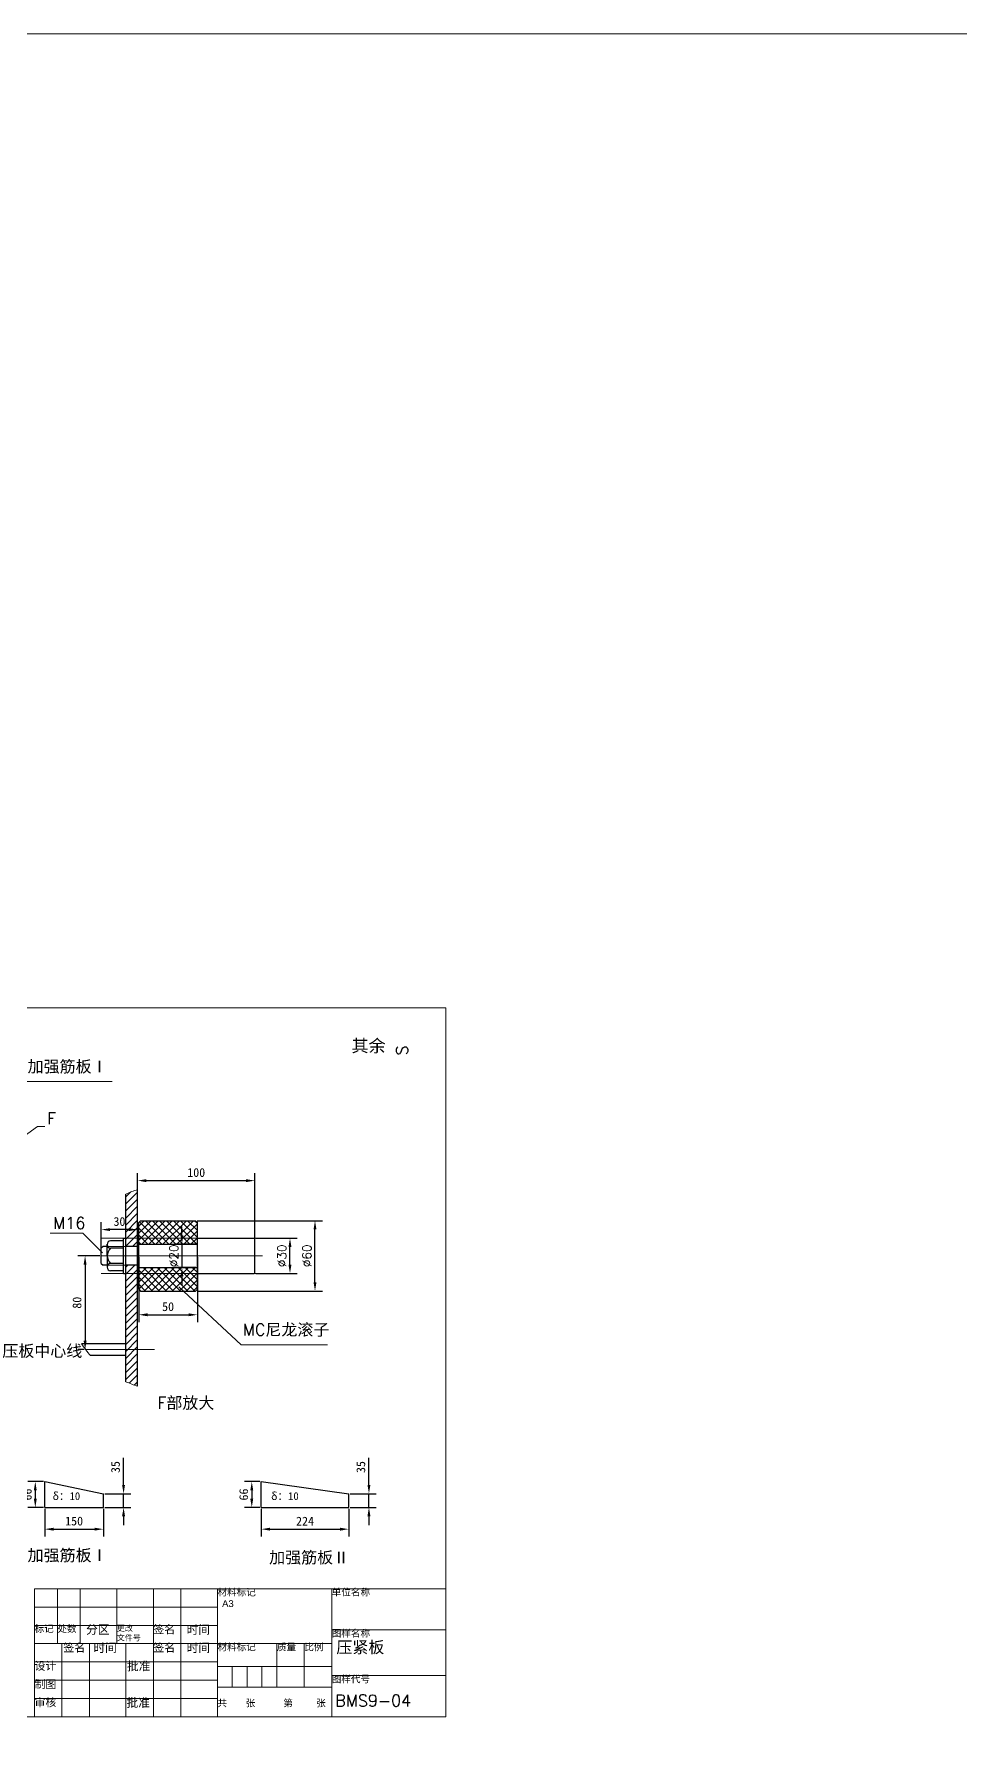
# Model space of a CAD drawing. Header units: millimetres. Extents: x 27179 to 44376, y -2108 to 7885.
# Drawn here: x 37559 to 39929, y 3542 to 7885 of the extents above; entities that cross this region are included whole.
import ezdxf
from ezdxf.lldxf.tags import DXFTag

# ---------------------------------------------------------------- set-up
doc = ezdxf.new("R2010")
doc.units = ezdxf.units.MM
doc.layers.add('中心线层', color=1, linetype='CENTER', lineweight=9)
doc.layers.add('标注层', color=5, linetype='Continuous', lineweight=9)
doc.styles.get("Standard").update_dxf_attribs({"font": ''})
doc.styles.get('Standard').set_extended_font_data('SimSun')
tags = doc.linetypes.add('ACAD_ISO03W100', pattern=[30, 12, -18]).pattern_tags.tags
tags[6:7] = [DXFTag(74, 4), DXFTag(75, 0), DXFTag(340, '0'), DXFTag(46, 1.0), DXFTag(50, 0.0), DXFTag(44, 0.0), DXFTag(45, 0.0)]
tags[4:5] = [DXFTag(74, 4), DXFTag(75, 0), DXFTag(340, '0'), DXFTag(46, 1.0), DXFTag(50, 0.0), DXFTag(44, 0.0), DXFTag(45, 0.0)]
tags = doc.linetypes.add('CENTER', pattern=[50.8, 31.75, -6.35, 6.35, -6.35]).pattern_tags.tags
tags[10:11] = [DXFTag(74, 4), DXFTag(75, 0), DXFTag(340, '0'), DXFTag(46, 1.0), DXFTag(50, 0.0), DXFTag(44, 0.0), DXFTag(45, 0.0)]
tags[8:9] = [DXFTag(74, 4), DXFTag(75, 0), DXFTag(340, '0'), DXFTag(46, 1.0), DXFTag(50, 0.0), DXFTag(44, 0.0), DXFTag(45, 0.0)]
tags[6:7] = [DXFTag(74, 4), DXFTag(75, 0), DXFTag(340, '0'), DXFTag(46, 1.0), DXFTag(50, 0.0), DXFTag(44, 0.0), DXFTag(45, 0.0)]
tags[4:5] = [DXFTag(74, 4), DXFTag(75, 0), DXFTag(340, '0'), DXFTag(46, 1.0), DXFTag(50, 0.0), DXFTag(44, 0.0), DXFTag(45, 0.0)]
doc.dimstyles.new('ISO-25', dxfattribs={"dimscale": 20, "dimtxt": 2.5, "dimasz": 2.5, "dimexe": 1.25, "dimexo": 0.625, "dimtad": 1, "dimtxsty": 'Standard', "dimcen": 2.5, "dimadec": 0, "dimazin": 0, "dimtfac": 1, "dimtmove": 0, "dimatfit": 3, "dimfxl": 1, "dimarcsym": 0})

# ---------------------------------------------------------------- blocks, each defined once
blk = doc.blocks.new('*D124')
at = {"layer": 'Defpoints', "color": 0, "lineweight": 9, "transparency": 16777216}
for p in [(37731.3, 4757.9), (37689.9, 4517.9), (37691.4, 4517.9)]:
    blk.add_point(p, dxfattribs=at)
at = {"layer": '标注层', "color": 0, "lineweight": -2, "transparency": 16777216}
for p, q in [((37727.5, 4757.9), (37671.2, 4757.9)), ((37689.9, 4735.4), (37689.9, 4540.4)), ((37687.7, 4517.9), (37671.2, 4517.9))]:
    blk.add_line(p, q, dxfattribs=at)
at = {"layer": '标注层', "color": 0, "lineweight": 9, "transparency": 16777216}
for points in [[(37686.2, 4735.4), (37693.7, 4735.4), (37689.9, 4757.9)], [(37686.2, 4540.4), (37693.7, 4540.4), (37689.9, 4517.9)]]:
    blk.add_solid(points, dxfattribs=at)
at = {"layer": '标注层', "color": 0, "transparency": 16777216, "insert": (37669.3, 4637.9), "char_height": 22.5, "attachment_point": 5, "rotation": 90}
blk.add_mtext('80', dxfattribs=at)
blk = doc.blocks.new('*D125')
at = {"layer": 'Defpoints', "color": 0, "lineweight": 9, "transparency": 16777216}
for p in [(37972.8, 4847.9), (38278.3, 4847.9), (37972.8, 4667.9)]:
    blk.add_point(p, dxfattribs=at)
at = {"layer": '标注层', "color": 0, "lineweight": -2, "transparency": 16777216}
for p, q in [((37976.5, 4847.9), (38297.1, 4847.9)), ((38278.3, 4690.4), (38278.3, 4825.4)), ((37976.5, 4667.9), (38297.1, 4667.9))]:
    blk.add_line(p, q, dxfattribs=at)
at = {"layer": '标注层', "color": 0, "lineweight": 9, "transparency": 16777216}
for points in [[(38274.6, 4825.4), (38282.1, 4825.4), (38278.3, 4847.9)], [(38274.6, 4690.4), (38282.1, 4690.4), (38278.3, 4667.9)]]:
    blk.add_solid(points, dxfattribs=at)
at = {"layer": '标注层', "color": 0, "transparency": 16777216, "insert": (38257.7, 4757.9), "char_height": 22.5, "attachment_point": 5, "rotation": 90}
blk.add_mtext('{\\Ftxt.shx|c0;%%c60}', dxfattribs=at)
blk = doc.blocks.new('*D126')
at = {"layer": 'Defpoints', "color": 0, "lineweight": 9, "transparency": 16777216}
for p in [(37977.3, 4787.9), (37937.8, 4727.9), (37977.3, 4727.9)]:
    blk.add_point(p, dxfattribs=at)
at = {"layer": '标注层', "color": 0, "lineweight": -2, "transparency": 16777216}
for p, q in [((37937.8, 4810.4), (37937.8, 4832.9)), ((37973.5, 4787.9), (37919, 4787.9)), ((37937.8, 4787.9), (37937.8, 4727.9)), ((37973.5, 4727.9), (37919, 4727.9)), ((37937.8, 4705.4), (37937.8, 4682.9))]:
    blk.add_line(p, q, dxfattribs=at)
at = {"layer": '标注层', "color": 0, "lineweight": 9, "transparency": 16777216}
for points in [[(37934, 4810.4), (37941.5, 4810.4), (37937.8, 4787.9)], [(37934, 4705.4), (37941.5, 4705.4), (37937.8, 4727.9)]]:
    blk.add_solid(points, dxfattribs=at)
at = {"layer": '标注层', "color": 0, "transparency": 16777216, "insert": (37917.1, 4757.9), "char_height": 22.5, "attachment_point": 5, "rotation": 90}
blk.add_mtext('{\\Ftxt.shx|c0;%%c20}', dxfattribs=at)
blk = doc.blocks.new('*D127')
at = {"layer": 'Defpoints', "color": 0, "lineweight": 9, "transparency": 16777216}
for p in [(37731.3, 4825), (37731.3, 4757.9), (37824.3, 4757.9)]:
    blk.add_point(p, dxfattribs=at)
at = {"layer": '标注层', "color": 0, "lineweight": -2, "transparency": 16777216}
for p, q in [((37731.3, 4761.6), (37731.3, 4843.8)), ((37801.8, 4825), (37753.8, 4825)), ((37824.3, 4761.6), (37824.3, 4843.8))]:
    blk.add_line(p, q, dxfattribs=at)
at = {"layer": '标注层', "color": 0, "lineweight": 9, "transparency": 16777216}
for points in [[(37753.8, 4828.8), (37753.8, 4821.3), (37731.3, 4825)], [(37801.8, 4828.8), (37801.8, 4821.3), (37824.3, 4825)]]:
    blk.add_solid(points, dxfattribs=at)
at = {"layer": '标注层', "color": 0, "transparency": 16777216, "insert": (37777.8, 4845.6), "char_height": 22.5, "attachment_point": 5}
blk.add_mtext('30', dxfattribs=at)
blk = doc.blocks.new('*D128')
at = {"layer": 'Defpoints', "color": 0, "lineweight": 9, "transparency": 16777216}
for p in [(38124.3, 4950.4), (37824.3, 4757.9), (38124.3, 4757.9)]:
    blk.add_point(p, dxfattribs=at)
at = {"layer": '标注层', "color": 0, "lineweight": -2, "transparency": 16777216}
for p, q in [((37824.3, 4761.6), (37824.3, 4969.1)), ((38124.3, 4761.6), (38124.3, 4969.1)), ((37846.8, 4950.4), (38101.8, 4950.4))]:
    blk.add_line(p, q, dxfattribs=at)
at = {"layer": '标注层', "color": 0, "lineweight": 9, "transparency": 16777216}
for points in [[(37846.8, 4954.1), (37846.8, 4946.6), (37824.3, 4950.4)], [(38101.8, 4954.1), (38101.8, 4946.6), (38124.3, 4950.4)]]:
    blk.add_solid(points, dxfattribs=at)
at = {"layer": '标注层', "color": 0, "transparency": 16777216, "insert": (37974.3, 4971), "char_height": 22.5, "attachment_point": 5}
blk.add_mtext('100', dxfattribs=at)
blk = doc.blocks.new('*D129')
at = {"layer": 'Defpoints', "color": 0, "lineweight": 9, "transparency": 16777216}
for p in [(37827.3, 4757.9), (37977.3, 4757.9), (37977.3, 4607.1)]:
    blk.add_point(p, dxfattribs=at)
at = {"layer": '标注层', "color": 0, "lineweight": -2, "transparency": 16777216}
for p, q in [((37827.3, 4754.1), (37827.3, 4588.3)), ((37977.3, 4754.1), (37977.3, 4588.3)), ((37849.8, 4607.1), (37954.8, 4607.1))]:
    blk.add_line(p, q, dxfattribs=at)
at = {"layer": '标注层', "color": 0, "lineweight": 9, "transparency": 16777216}
for points in [[(37849.8, 4610.8), (37849.8, 4603.3), (37827.3, 4607.1)], [(37954.8, 4610.8), (37954.8, 4603.3), (37977.3, 4607.1)]]:
    blk.add_solid(points, dxfattribs=at)
at = {"layer": '标注层', "color": 0, "transparency": 16777216, "insert": (37902.3, 4627.7), "char_height": 22.5, "attachment_point": 5}
blk.add_mtext('50', dxfattribs=at)
blk = doc.blocks.new('*D135')
at = {"layer": 'Defpoints', "color": 0, "lineweight": -3, "transparency": 16777216}
for p in [(38122.8, 4802.9), (38214.3, 4802.9), (38122.8, 4712.9)]:
    blk.add_point(p, dxfattribs=at)
at = {"layer": '标注层', "color": 0, "lineweight": -2, "transparency": 16777216}
for p, q in [((38126.5, 4802.9), (38233, 4802.9)), ((38214.3, 4735.4), (38214.3, 4780.4)), ((38126.5, 4712.9), (38233, 4712.9))]:
    blk.add_line(p, q, dxfattribs=at)
at = {"layer": '标注层', "color": 0, "lineweight": -3, "transparency": 16777216}
for points in [[(38210.5, 4780.4), (38218, 4780.4), (38214.3, 4802.9)], [(38210.5, 4735.4), (38218, 4735.4), (38214.3, 4712.9)]]:
    blk.add_solid(points, dxfattribs=at)
at = {"layer": '标注层', "color": 0, "transparency": 16777216, "insert": (38193.6, 4757.9), "char_height": 22.5, "attachment_point": 5, "rotation": 90}
blk.add_mtext('{\\Ftxt.shx|c0;%%c30}', dxfattribs=at)
blk = doc.blocks.new('*D137')
at = {"layer": 'Defpoints', "color": 0, "lineweight": 9, "transparency": 16777216}
for p in [(37586.8, 4114), (37736.8, 4114), (37736.8, 4058.4)]:
    blk.add_point(p, dxfattribs=at)
at = {"layer": '标注层', "color": 0, "lineweight": -2, "transparency": 16777216}
for p, q in [((37586.8, 4110.2), (37586.8, 4039.6)), ((37736.8, 4110.2), (37736.8, 4039.6)), ((37609.3, 4058.4), (37714.3, 4058.4))]:
    blk.add_line(p, q, dxfattribs=at)
at = {"layer": '标注层', "color": 0, "lineweight": 9, "transparency": 16777216}
for points in [[(37609.3, 4062.1), (37609.3, 4054.6), (37586.8, 4058.4)], [(37714.3, 4062.1), (37714.3, 4054.6), (37736.8, 4058.4)]]:
    blk.add_solid(points, dxfattribs=at)
at = {"layer": '标注层', "color": 0, "transparency": 16777216, "insert": (37661.8, 4079), "char_height": 22.5, "attachment_point": 5}
blk.add_mtext('150', dxfattribs=at)
blk = doc.blocks.new('*D138')
at = {"layer": 'Defpoints', "color": 0, "lineweight": 9, "transparency": 16777216}
for p in [(37586.8, 4180), (37562.5, 4114), (37586.8, 4114)]:
    blk.add_point(p, dxfattribs=at)
at = {"layer": '标注层', "color": 0, "lineweight": -2, "transparency": 16777216}
for p, q in [((37583.1, 4180), (37543.7, 4180)), ((37562.5, 4157.5), (37562.5, 4136.5)), ((37583.1, 4114), (37543.7, 4114))]:
    blk.add_line(p, q, dxfattribs=at)
at = {"layer": '标注层', "color": 0, "lineweight": 9, "transparency": 16777216}
for points in [[(37558.7, 4157.5), (37566.2, 4157.5), (37562.5, 4180)], [(37558.7, 4136.5), (37566.2, 4136.5), (37562.5, 4114)]]:
    blk.add_solid(points, dxfattribs=at)
at = {"layer": '标注层', "color": 0, "transparency": 16777216, "insert": (37541.9, 4147), "char_height": 22.5, "attachment_point": 5, "rotation": 90}
blk.add_mtext('66', dxfattribs=at)
blk = doc.blocks.new('*D139')
at = {"layer": 'Defpoints', "color": 0, "lineweight": 9, "transparency": 16777216}
for p in [(37736.8, 4149), (37788.4, 4149), (37736.8, 4114)]:
    blk.add_point(p, dxfattribs=at)
at = {"layer": '标注层', "color": 0, "lineweight": -2, "transparency": 16777216}
for p, q in [((37788.4, 4171.5), (37788.4, 4240.9)), ((37740.6, 4149), (37807.1, 4149)), ((37788.4, 4114), (37788.4, 4149)), ((37740.6, 4114), (37807.1, 4114)), ((37788.4, 4091.5), (37788.4, 4069))]:
    blk.add_line(p, q, dxfattribs=at)
at = {"layer": '标注层', "color": 0, "lineweight": 9, "transparency": 16777216}
for points in [[(37784.6, 4171.5), (37792.1, 4171.5), (37788.4, 4149)], [(37784.6, 4091.5), (37792.1, 4091.5), (37788.4, 4114)]]:
    blk.add_solid(points, dxfattribs=at)
at = {"layer": '标注层', "color": 0, "transparency": 16777216, "insert": (37767.7, 4217.4), "char_height": 22.5, "attachment_point": 5, "rotation": 90}
blk.add_mtext('35', dxfattribs=at)
blk = doc.blocks.new('*D141')
at = {"layer": 'Defpoints', "color": 0, "lineweight": -3, "transparency": 16777216}
for p in [(38140.8, 4180), (38116.5, 4114), (38140.8, 4114)]:
    blk.add_point(p, dxfattribs=at)
at = {"layer": '标注层', "color": 0, "lineweight": -2, "transparency": 16777216}
for p, q in [((38137.1, 4180), (38097.7, 4180)), ((38116.5, 4157.5), (38116.5, 4136.5)), ((38137.1, 4114), (38097.7, 4114))]:
    blk.add_line(p, q, dxfattribs=at)
at = {"layer": '标注层', "color": 0, "lineweight": -3, "transparency": 16777216}
for points in [[(38112.7, 4157.5), (38120.2, 4157.5), (38116.5, 4180)], [(38112.7, 4136.5), (38120.2, 4136.5), (38116.5, 4114)]]:
    blk.add_solid(points, dxfattribs=at)
at = {"layer": '标注层', "color": 0, "transparency": 16777216, "insert": (38095.9, 4147), "char_height": 22.5, "attachment_point": 5, "rotation": 90}
blk.add_mtext('66', dxfattribs=at)
blk = doc.blocks.new('*D140')
at = {"layer": 'Defpoints', "color": 0, "lineweight": -3, "transparency": 16777216}
for p in [(38140.8, 4114), (38364.8, 4114), (38364.8, 4058.4)]:
    blk.add_point(p, dxfattribs=at)
at = {"layer": '标注层', "color": 0, "lineweight": -2, "transparency": 16777216}
for p, q in [((38140.8, 4110.2), (38140.8, 4039.6)), ((38364.8, 4110.2), (38364.8, 4039.6)), ((38163.3, 4058.4), (38342.3, 4058.4))]:
    blk.add_line(p, q, dxfattribs=at)
at = {"layer": '标注层', "color": 0, "lineweight": -3, "transparency": 16777216}
for points in [[(38163.3, 4062.1), (38163.3, 4054.6), (38140.8, 4058.4)], [(38342.3, 4062.1), (38342.3, 4054.6), (38364.8, 4058.4)]]:
    blk.add_solid(points, dxfattribs=at)
at = {"layer": '标注层', "color": 0, "transparency": 16777216, "insert": (38252.8, 4079), "char_height": 22.5, "attachment_point": 5}
blk.add_mtext('224', dxfattribs=at)
blk = doc.blocks.new('*D142')
at = {"layer": 'Defpoints', "color": 0, "lineweight": -3, "transparency": 16777216}
for p in [(38364.8, 4149), (38416.4, 4149), (38364.8, 4114)]:
    blk.add_point(p, dxfattribs=at)
at = {"layer": '标注层', "color": 0, "lineweight": -2, "transparency": 16777216}
for p, q in [((38416.4, 4171.5), (38416.4, 4240.9)), ((38368.6, 4149), (38435.1, 4149)), ((38416.4, 4114), (38416.4, 4149)), ((38368.6, 4114), (38435.1, 4114)), ((38416.4, 4091.5), (38416.4, 4069))]:
    blk.add_line(p, q, dxfattribs=at)
at = {"layer": '标注层', "color": 0, "lineweight": -3, "transparency": 16777216}
for points in [[(38412.6, 4171.5), (38420.1, 4171.5), (38416.4, 4149)], [(38412.6, 4091.5), (38420.1, 4091.5), (38416.4, 4114)]]:
    blk.add_solid(points, dxfattribs=at)
at = {"layer": '标注层', "color": 0, "transparency": 16777216, "insert": (38395.7, 4217.4), "char_height": 22.5, "attachment_point": 5, "rotation": 90}
blk.add_mtext('35', dxfattribs=at)

msp = doc.modelspace()

# ---------------------------------------------------------------- hatches: boundary and pattern name
at = {"lineweight": 9}
h = msp.add_hatch(dxfattribs=at)
h.set_pattern_fill('ANSI31', color=5, scale=4, style=0)
h.paths.add_polyline_path([(37824.283, 4927.448, 0.03047141), (37794.283, 4916.137), (37794.283, 4781.858), (37824.283, 4781.858)])
h.paths.add_polyline_path([(37824.283, 4733.858), (37794.283, 4733.858), (37794.283, 4517.858), (37824.283, 4517.858)])
h.paths.add_polyline_path([(37824.283, 4517.858), (37794.283, 4517.858), (37794.283, 4435.64, 0.03047141), (37824.283, 4424.33)])
h = msp.add_hatch(dxfattribs=at)
h.set_pattern_fill('ANSI37', color=5, scale=4, style=0)
h.paths.add_polyline_path([(37977.283, 4787.858), (37977.283, 4843.358), (37972.783, 4847.858), (37831.783, 4847.858), (37827.283, 4843.358), (37827.283, 4787.858)])
h.paths.add_polyline_path([(37972.783, 4667.858), (37977.283, 4672.358), (37977.283, 4727.858), (37827.283, 4727.858), (37827.283, 4672.358), (37831.783, 4667.858)])

# ---------------------------------------------------------------- linework, layer by layer
at = {"color": 5, "lineweight": 9}
for p, q in [((37759.283, 5203.67), (37538.463, 5203.67)), ((37487.131, 5030.015), (37568.044, 5088.628)), ((37568.044, 5088.628), (37587.085, 5088.628)), ((37600.449, 4815.916), (37683.71, 4815.916)), ((37683.71, 4815.916), (37734.39, 4765.279)), ((38089.151, 4530.179), (37929.871, 4678.473)), ((38309.972, 4530.179), (38089.151, 4530.179))]:
    msp.add_line(p, q, dxfattribs=at)
for p, q in [((37794.283, 4435.64), (37794.283, 4916.137)), ((37824.283, 4424.33), (37824.283, 4927.448)), ((37831.783, 4847.858), (37827.283, 4843.358)), ((37827.283, 4672.358), (37827.283, 4843.358)), ((37831.783, 4847.858), (37972.783, 4847.858)), ((37972.783, 4847.858), (37977.283, 4843.358)), ((37977.283, 4672.358), (37977.283, 4843.358)), ((37735.783, 4781.858), (37731.283, 4777.358)), ((37746.283, 4757.858), (37746.283, 4787.42)), ((37788.283, 4712.858), (37788.283, 4802.858)), ((37824.283, 4787.858), (37977.283, 4787.858)), ((38122.783, 4802.858), (38124.283, 4801.358)), ((38124.283, 4714.358), (38124.283, 4801.358)), ((37731.283, 4738.358), (37731.283, 4777.358)), ((37746.283, 4757.858), (37746.283, 4728.296)), ((37824.283, 4727.858), (37977.283, 4727.858)), ((37827.283, 4672.358), (37831.783, 4667.858)), ((37831.783, 4667.858), (37972.783, 4667.858)), ((37977.283, 4672.358), (37972.783, 4667.858)), ((37794.283, 4532.858), (37680.942, 4532.858)), ((37794.283, 4502.858), (37703.545, 4502.858))]:
    msp.add_line(p, q)
at = {"lineweight": -3}
for p, q in [((37746.283, 4781.858), (37735.783, 4781.858)), ((37788.283, 4796.42), (37755.283, 4796.42)), ((37788.283, 4802.858), (37794.283, 4802.858)), ((37824.283, 4781.858), (37794.283, 4781.858)), ((37977.283, 4802.858), (38122.783, 4802.858)), ((37731.283, 4738.358), (37735.783, 4733.858)), ((37788.283, 4777.139), (37755.283, 4777.139)), ((37788.283, 4738.577), (37755.283, 4738.577)), ((37746.283, 4733.858), (37735.783, 4733.858)), ((37788.283, 4719.296), (37755.283, 4719.296)), ((37788.283, 4712.858), (37794.283, 4712.858)), ((37824.283, 4733.858), (37794.283, 4733.858)), ((37977.283, 4712.858), (38122.783, 4712.858)), ((38124.283, 4714.358), (38122.783, 4712.858)), ((37586.815, 4113.979), (37586.815, 4179.979)), ((37586.815, 4179.979), (37736.815, 4148.979)), ((38140.835, 4113.979), (38140.835, 4179.979)), ((38140.835, 4179.979), (38364.835, 4148.979)), ((37736.815, 4113.979), (37736.815, 4148.979)), ((38364.835, 4113.979), (38364.835, 4148.979)), ((37586.815, 4113.979), (37736.815, 4113.979)), ((38140.835, 4113.979), (38364.835, 4113.979))]:
    msp.add_line(p, q, dxfattribs=at)
at = {"linetype": 'ACAD_ISO03W100', "lineweight": 5, "ltscale": 0.5}
for p, q in [((37794.283, 4781.858), (37746.283, 4781.858)), ((37794.283, 4733.858), (37746.283, 4733.858))]:
    msp.add_line(p, q, dxfattribs=at)
at = {"lineweight": 9}
for p, q in [((37560.546, 3905.845), (38613.546, 3905.845)), ((37560.546, 3905.845), (37560.546, 3578.245)), ((37619.046, 3905.845), (37619.046, 3765.445)), ((37677.546, 3905.845), (37677.546, 3765.445)), ((37771.146, 3905.845), (37771.146, 3765.445)), ((37864.746, 3905.845), (37864.746, 3578.245)), ((37934.946, 3905.845), (37934.946, 3578.245)), ((38028.546, 3905.845), (38028.546, 3578.245)), ((38321.046, 3905.845), (38321.046, 3578.245)), ((38613.546, 3905.845), (38613.546, 3578.245)), ((37560.546, 3859.045), (38028.546, 3859.045)), ((37560.546, 3812.245), (38028.546, 3812.245)), ((38321.046, 3800.545), (38613.546, 3800.545)), ((37560.546, 3765.445), (38028.546, 3765.445)), ((37630.746, 3765.445), (37630.746, 3578.245)), ((37700.946, 3765.445), (37700.946, 3578.245)), ((37794.546, 3765.445), (37794.546, 3578.245)), ((38028.546, 3765.445), (38321.046, 3765.445)), ((38180.646, 3765.445), (38180.646, 3654.295)), ((38250.846, 3765.445), (38250.846, 3654.295)), ((37560.546, 3718.645), (38028.546, 3718.645)), ((38028.546, 3706.945), (38321.046, 3706.945)), ((38066.571, 3706.945), (38066.571, 3654.295)), ((38104.596, 3706.945), (38104.596, 3654.295)), ((38142.621, 3706.945), (38142.621, 3654.295)), ((37560.546, 3671.845), (38028.546, 3671.845)), ((38028.546, 3654.295), (38321.046, 3654.295)), ((38321.046, 3683.545), (38613.546, 3683.545)), ((37560.546, 3625.045), (38028.546, 3625.045)), ((37560.546, 3578.245), (38613.546, 3578.245))]:
    msp.add_line(p, q, dxfattribs=at)
at = {"color": 3, "lineweight": 9}
msp.add_lwpolyline([(27178.52, 7885.007), (44376.371, 7885.007), (44376.371, -2107.777), (27178.52, -2107.777)], close=True, dxfattribs=at)
at = {"lineweight": 9}
msp.add_lwpolyline([(36368.578, 5392.848), (38613.546, 5392.848), (38613.546, 3578.245), (36368.578, 3578.245)], close=True, dxfattribs=at)
at = {"color": 5, "lineweight": 9}
for start, end in [(107.166416, 114.147788), (212.905034, 221.086057), (245.852212, 252.833584)]:
    msp.add_arc((37901.991, 4675.889), 263.288, start, end, dxfattribs=at)
at = {"lineweight": -3}
for centre, radius, start, end in [((37755.923, 4786.779), 9.662, 93.800489, 266.199511), ((37755.923, 4728.937), 9.662, 93.800489, 266.199511), ((37776.49, 4755.498), 30.3, 134.421459, 175.533549), ((37776.49, 4760.218), 30.3, 184.466451, 225.578541)]:
    msp.add_arc(centre, radius, start, end, dxfattribs=at)
at = {"layer": '中心线层'}
for p, q in [((37731.283, 4802.858), (38144.241, 4802.858)), ((37731.283, 4757.858), (38144.241, 4757.858)), ((37731.283, 4712.858), (38144.241, 4712.858)), ((37691.404, 4517.858), (37867.783, 4517.858))]:
    msp.add_line(p, q, dxfattribs=at)

# ---------------------------------------------------------------- texts
at = {"lineweight": 9}
msp.add_text('共    张      第     张', height=17.55, dxfattribs=at).set_placement((38028.546, 3604.57))
at = {"color": 5, "lineweight": 9, "attachment_point": 1}
for s, insert, char_height, width in [('其余', (38371.747, 5311.399), 32, 104.23264), ('{\\Ftxt.shx|c0;M16}', (37608.294, 4856.823), 30, 232.59167), ('{\\Ftxt.shx|c0;MC}尼龙滚子', (38093.474, 4583.994), 30, 232.59167)]:
    msp.add_mtext(s, dxfattribs=dict(at, insert=insert, char_height=char_height, width=width))
at = {"color": 5, "lineweight": 9, "insert": (38485.978, 5270.705), "char_height": 30, "width": 39.33317, "attachment_point": 1, "rotation": 90}
msp.add_mtext('{\\Ftxt.shx|c0;S}', dxfattribs=at)
at = {"lineweight": 9, "attachment_point": 1}
for s, insert, char_height, width in [('{\\fSimSun|b0|i0|c134|p54;材料标记\\P \\fArial|b0|i0|c0|p32;A3}', (38028.546, 3905.845), 17.55, 292.5), ('{\\fSimSun|b0|i0|c134|p54;单位名称}', (38321.046, 3905.845), 17.55, 292.5), ('{\\fSimSun|b0|i0|c134|p54;标记}', (37560.546, 3812.245), 17.55, 58.5), ('{\\fSimSun|b0|i0|c134|p54;处数}', (37619.046, 3812.245), 17.55, 58.5), ('{\\fSimSun|b0|i0|c134|p54;\\H1.071x; 分区}', (37677.546, 3812.245), 20.475, 93.6), ('{\\fSimSun|b0|i0|c134|p54;更改\\P文件号}', (37771.146, 3812.245), 14.625, 93.6), ('{\\fSimSun|b0|i0|c134|p54;签名}', (37864.746, 3812.245), 20.475, 58.5), ('{\\fSimSun|b0|i0|c134|p54;\\H1.071x; 时间}', (37934.946, 3812.245), 20.475, 93.6), ('{\\fSimSun|b0|i0|c134|p54;图样名称\\P \\H1.709x;压紧板}', (38321.046, 3800.545), 17.55, 292.5), ('{\\fSimSun|b0|i0|c134|p54;签名}', (37634.437, 3765.445), 20.475, 58.5), ('{\\fSimSun|b0|i0|c134|p54;\\H1.071x; 时间}', (37696.235, 3765.445), 20.475, 93.6), ('{\\fSimSun|b0|i0|c134|p54;签名}', (37864.746, 3765.445), 20.475, 58.5), ('{\\fSimSun|b0|i0|c134|p54;\\H1.071x; 时间}', (37934.946, 3765.445), 20.475, 93.6), ('{\\fSimSun|b0|i0|c134|p54;材料标记}', (38028.546, 3765.445), 17.55, 292.5), ('{\\fSimSun|b0|i0|c134|p54;质量}', (38180.646, 3765.445), 17.55, 58.5), ('{\\fSimSun|b0|i0|c134|p54;比例}', (38250.846, 3765.445), 17.55, 58.5), ('{\\fSimSun|b0|i0|c134|p54;设计}', (37560.546, 3718.645), 20.475, 58.5), ('{\\fSimSun|b0|i0|c134|p54;\\H1.071x; 批准}', (37782.14, 3718.645), 20.475, 93.6), ('{\\fSimSun|b0|i0|c134|p54;制图}', (37560.546, 3671.845), 20.475, 58.5), ('{\\fSimSun|b0|i0|c134|p54;图样代号}', (38321.046, 3683.545), 17.55, 292.5), ('{\\fSimSun|b0|i0|c134|p54;审核}', (37560.546, 3625.045), 20.475, 58.5), ('{\\fSimSun|b0|i0|c134|p54;\\H1.071x; 批准}', (37781.04, 3625.045), 20.475, 93.6), (' {\\Ftxt.shx|c0;BMS9-04}', (38309.743, 3634.759), 30, 412.5)]:
    msp.add_mtext(s, dxfattribs=dict(at, insert=insert, char_height=char_height, width=width))
at = {"layer": '标注层', "width": 232.59167, "attachment_point": 1}
for s, insert, char_height in [('{\\C5;加强筋板Ⅰ}', (37542.786, 5257.485), 30), ('{\\Ftxt.shx|c0;\\C5;F}', (37592.616, 5124.818), 30), ('{\\C5;压板中心线}', (37478.072, 4529.74), 30), ('{\\Ftxt.shx|c0;\\C5;F\\fSimSun|b0|i0|c134|p2;部放大}', (37874.844, 4396.649), 30), ('{\\Ftxt.shx|c0;\\C5; \\fSimSun|b0|i0|c134|p2;δ：10}', (37588.884, 4152.95), 20), ('{\\Ftxt.shx|c0;\\C5; \\fSimSun|b0|i0|c134|p2;δ：10}', (38148.188, 4152.95), 20), ('{\\C5;加强筋板Ⅰ}', (37542.786, 4006.624), 30), ('{\\C5;加强筋板Ⅱ}', (38160.989, 4001.04), 30)]:
    msp.add_mtext(s, dxfattribs=dict(at, insert=insert, char_height=char_height))

# ---------------------------------------------------------------- dimensions: what is measured, and where the dimension line sits
at = {"layer": '标注层'}
for base, p1, p2, text, picture, middle in [((38124.283, 4950.38), (37824.283, 4757.858), (38124.283, 4757.858), '100', '*D128', (37974.283, 4950.38)), ((37977.283, 4607.052), (37827.283, 4757.858), (37977.283, 4757.858), '50', '*D129', (37902.283, 4607.052))]:
    dim = msp.add_linear_dim(base=base, p1=p1, p2=p2, text=text, dimstyle='ISO-25', override={"dimscale": 15, "dimtxt": 1.5, "dimasz": 1.5, "dimexo": 0.25}, dxfattribs=at)
    dim.commit()
    dim.dimension.update_dxf_attribs({"geometry": picture, "text_midpoint": middle, "dimtype": 160})
dim = msp.add_linear_dim(base=(37731.283, 4825.01), p1=(37824.283, 4757.858), p2=(37731.283, 4757.858), text='30', dimstyle='ISO-25', override={"dimscale": 15, "dimtxt": 1.5, "dimasz": 1.5, "dimexo": 0.25}, dxfattribs=at)
dim.commit()
dim.dimension.update_dxf_attribs({"geometry": '*D127', "text_midpoint": (37777.783, 4845.635)})
for base, p1, p2, text, picture, middle in [((37937.762, 4727.858), (37977.283, 4787.858), (37977.283, 4727.858), '{\\Ftxt.shx|c0;%%c20}', '*D126', (37937.762, 4757.858)), ((38278.324, 4847.858), (37972.783, 4667.858), (37972.783, 4847.858), '{\\Ftxt.shx|c0;%%c60}', '*D125', (38278.324, 4757.858)), ((37689.931, 4517.858), (37731.283, 4757.858), (37691.404, 4517.858), '80', '*D124', (37689.931, 4637.858))]:
    dim = msp.add_linear_dim(base=base, p1=p1, p2=p2, angle=90, text=text, dimstyle='ISO-25', override={"dimscale": 15, "dimtxt": 1.5, "dimasz": 1.5, "dimexo": 0.25}, dxfattribs=at)
    dim.commit()
    dim.dimension.update_dxf_attribs({"geometry": picture, "text_midpoint": middle, "dimtype": 160})
dim = msp.add_linear_dim(base=(38214.261, 4802.858), p1=(38122.783, 4712.858), p2=(38122.783, 4802.858), angle=90, text='{\\Ftxt.shx|c0;%%c30}', dimstyle='ISO-25', override={"dimscale": 15, "dimtxt": 1.5, "dimasz": 1.5, "dimexo": 0.25}, dxfattribs=at)
dim.commit()
dim.dimension.update_dxf_attribs({"geometry": '*D135', "text_midpoint": (38193.636, 4757.858)})
for base, p1, p2, picture, middle in [((37788.351, 4148.979), (37736.815, 4113.979), (37736.815, 4148.979), '*D139', (37767.726, 4217.416)), ((38416.371, 4148.979), (38364.835, 4113.979), (38364.835, 4148.979), '*D142', (38395.746, 4217.416)), ((37562.476, 4113.979), (37586.815, 4179.979), (37586.815, 4113.979), '*D138', (37541.851, 4146.979)), ((38116.495, 4113.979), (38140.835, 4179.979), (38140.835, 4113.979), '*D141', (38095.87, 4146.979))]:
    dim = msp.add_linear_dim(base=base, p1=p1, p2=p2, angle=90, dimstyle='ISO-25', override={"dimscale": 15, "dimtxt": 1.5, "dimasz": 1.5, "dimexo": 0.25}, dxfattribs=at)
    dim.commit()
    dim.dimension.update_dxf_attribs({"geometry": picture, "text_midpoint": middle})
for base, p1, p2, picture, middle in [((37736.815, 4058.363), (37586.815, 4113.979), (37736.815, 4113.979), '*D137', (37661.815, 4078.988)), ((38364.835, 4058.363), (38140.835, 4113.979), (38364.835, 4113.979), '*D140', (38252.835, 4078.988))]:
    dim = msp.add_linear_dim(base=base, p1=p1, p2=p2, dimstyle='ISO-25', override={"dimscale": 15, "dimtxt": 1.5, "dimasz": 1.5, "dimexo": 0.25}, dxfattribs=at)
    dim.commit()
    dim.dimension.update_dxf_attribs({"geometry": picture, "text_midpoint": middle})

doc.saveas('drawing.dxf')
